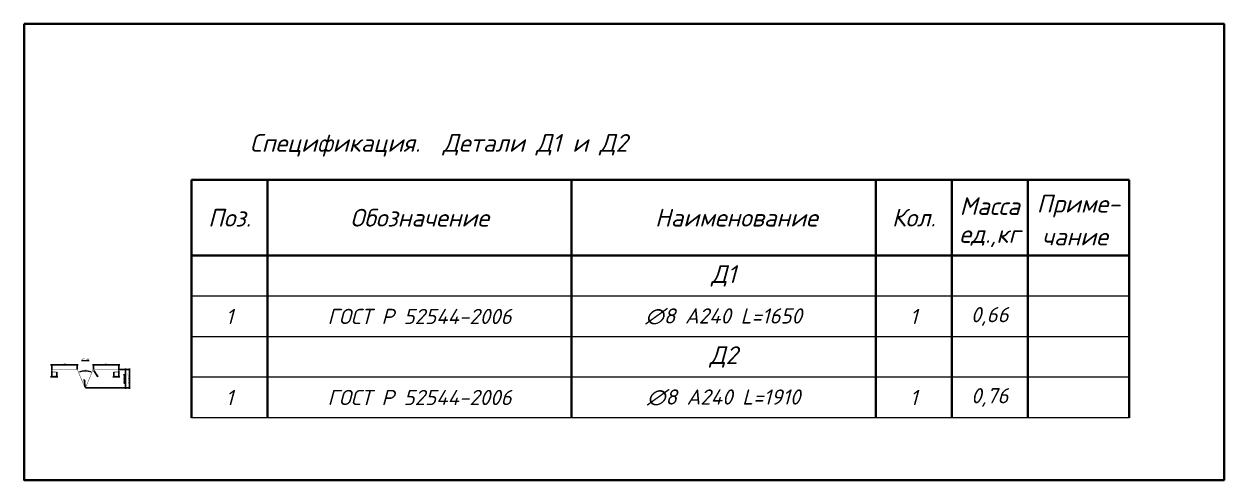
# Model space of a CAD drawing. Header units: millimetres. Extents: x -1807136 to 209800, y 0 to 410608.
# Drawn here: x 113751 to 137427, y 56757 to 65759 of the extents above; entities that cross this region are included whole.
import ezdxf
from ezdxf.enums import TextEntityAlignment as Align

# ---------------------------------------------------------------- set-up
doc = ezdxf.new("R2010")
doc.units = ezdxf.units.MM
doc.header["$PDMODE"] = 3
doc.layers.get('0').update_dxf_attribs({"lineweight": 5})
doc.layers.get('Defpoints').update_dxf_attribs({"lineweight": 0})
for name, color, linetype, lineweight in [('#Dimensions', 7, 'Continuous', 9), ('#Арматура', 152, 'Continuous', 30), ('k_ Размеры', 7, 'Continuous', 15), ('k_ Рамка', 252, 'Continuous', 40)]:
    doc.layers.add(name, color=color, linetype=linetype, lineweight=lineweight)
doc.styles.add('STEP PR', font='isocpeui.ttf')
doc.dimstyles.new('SPDS', dxfattribs={"dimscale": 10, "dimtxt": 2.5, "dimasz": 2, "dimexe": 1.25, "dimexo": 0.625, "dimtad": 1, "dimdec": 0, "dimrnd": 0.001, "dimtxsty": 'STEP PR', "dimblk": 'ARCHTICK', "dimcen": 2.5, "dimdle": 2, "dimclrd": 256, "dimclre": 256, "dimclrt": 7, "dimadec": 0, "dimazin": 2, "dimtfac": 0.75, "dimtdec": 0, "dimtmove": 1, "dimatfit": 3, "dimfxl": 1, "dimtolj": 1, "dimarcsym": 1})

# ---------------------------------------------------------------- blocks, each defined once
blk = doc.blocks.new('_ArchTick')
at = {"color": 0, "linetype": 'ByBlock', "const_width": 0.15}
blk.add_lwpolyline([(-0.5, -0.5), (0.5, 0.5)], dxfattribs=at)
blk = doc.blocks.new('*D301')
at = {"layer": '#Dimensions', "lineweight": -2, "transparency": 16777216}
for p, q in [((114277, 59030), (114817, 59030)), ((114297, 58920), (114297, 59043)), ((114797, 58945), (114797, 59043))]:
    blk.add_line(p, q, dxfattribs=at)
at = {"layer": 'Defpoints', "color": 0, "transparency": 16777216}
for p in [(114797, 59030), (114297, 58914), (114797, 58939)]:
    blk.add_point(p, dxfattribs=at)
at = {"layer": '#Dimensions', "lineweight": -2, "transparency": 16777216, "xscale": 20, "yscale": 20, "zscale": 20, "rotation": 180}
blk.add_blockref('_ArchTick', (114297, 59030), dxfattribs=at)
at = {"layer": '#Dimensions', "lineweight": -2, "transparency": 16777216, "xscale": 20, "yscale": 20, "zscale": 20}
blk.add_blockref('_ArchTick', (114797, 59030), dxfattribs=at)
at = {"layer": '#Dimensions', "color": 7, "transparency": 16777216, "insert": (114547, 59049), "char_height": 25, "attachment_point": 5, "style": 'STEP PR'}
blk.add_mtext('\\A1;500', dxfattribs=at)
blk = doc.blocks.new('*D302')
at = {"layer": '#Dimensions', "lineweight": -2, "transparency": 16777216}
for p, q in [((115101, 59030), (115641, 59030)), ((115121, 58936), (115121, 59043)), ((115621, 58920), (115621, 59043))]:
    blk.add_line(p, q, dxfattribs=at)
at = {"layer": 'Defpoints', "color": 0, "transparency": 16777216}
for p in [(115621, 59030), (115121, 58929), (115621, 58914)]:
    blk.add_point(p, dxfattribs=at)
at = {"layer": '#Dimensions', "lineweight": -2, "transparency": 16777216, "xscale": 20, "yscale": 20, "zscale": 20, "rotation": 180}
blk.add_blockref('_ArchTick', (115121, 59030), dxfattribs=at)
at = {"layer": '#Dimensions', "lineweight": -2, "transparency": 16777216, "xscale": 20, "yscale": 20, "zscale": 20}
blk.add_blockref('_ArchTick', (115621, 59030), dxfattribs=at)
at = {"layer": '#Dimensions', "color": 7, "transparency": 16777216, "insert": (115371, 59049), "char_height": 25, "attachment_point": 5, "style": 'STEP PR'}
blk.add_mtext('\\A1;500', dxfattribs=at)
blk = doc.blocks.new('*D303')
at = {"layer": '#Dimensions', "lineweight": -2, "transparency": 16777216}
for p, q in [((115751, 58559), (115751, 58959)), ((115609, 58939), (115763, 58939)), ((114965, 58579), (115763, 58579))]:
    blk.add_line(p, q, dxfattribs=at)
at = {"layer": 'Defpoints', "color": 0, "transparency": 16777216}
for p in [(115603, 58939), (115751, 58939), (114959, 58579)]:
    blk.add_point(p, dxfattribs=at)
at = {"layer": '#Dimensions', "lineweight": -2, "transparency": 16777216, "xscale": 20, "yscale": 20, "zscale": 20}
for p, rotation in [((115751, 58939), 90), ((115751, 58579), 270)]:
    blk.add_blockref('_ArchTick', p, dxfattribs=dict(at, rotation=rotation))
at = {"layer": '#Dimensions', "color": 7, "transparency": 16777216, "insert": (115721, 58753), "char_height": 25, "attachment_point": 5, "rotation": 90, "style": 'STEP PR'}
blk.add_mtext('\\A1;\\L160 для Д1', dxfattribs=at)
blk = doc.blocks.new('*D304')
at = {"layer": '#Dimensions', "lineweight": -2, "transparency": 16777216}
blk.add_arc((114959, 58563), 349, 70.9026, 109.1008, dxfattribs=at)
at = {"layer": '#Dimensions', "transparency": 16777216}
for points in [[(114846, 58889), (114844, 58895), (114826, 58885)], [(115074, 58895), (115072, 58889), (115092, 58885)]]:
    blk.add_solid(points, dxfattribs=at)
at = {"layer": 'Defpoints', "color": 0, "transparency": 16777216}
for p in [(114807, 58933), (115004, 58909), (115112, 58933), (114950, 58585), (114968, 58585)]:
    blk.add_point(p, dxfattribs=at)
at = {"layer": '#Dimensions', "color": 7, "transparency": 16777216, "insert": (114959, 58930), "char_height": 25, "attachment_point": 5, "rotation": 0.0017, "style": 'STEP PR'}
blk.add_mtext('\\A1;45°', dxfattribs=at)
blk = doc.blocks.new('*U206')
for p, q in [((-18500, -1500), (0, -1500)), ((-18500, -3000), (-18500, -1500)), ((-17000, -3000), (-17000, -1500)), ((-11000, -3000), (-11000, -1500)), ((-5000, -3000), (-5000, -1500)), ((-3500, -3000), (-3500, -1500)), ((-2000, -3000), (-2000, -1500)), ((0, -1500), (0, -3000)), ((0, -3000), (-18500, -3000)), ((-18500, -6200), (-18500, -3000)), ((-17000, -6200), (-17000, -3000)), ((-11000, -6200), (-11000, -3000)), ((-5000, -6200), (-5000, -3000)), ((-3500, -6200), (-3500, -3000)), ((-2000, -6200), (-2000, -3000)), ((0, -6200), (0, -3000))]:
    blk.add_line(p, q)
at = {"color": 8, "lineweight": 20}
for p, q in [((0, -3800), (-18500, -3800)), ((0, -4600), (-18500, -4600)), ((0, -5400), (-18500, -5400)), ((0, -6200), (-18500, -6200))]:
    blk.add_line(p, q, dxfattribs=at)
at = {"style": 'STEP PR'}
for s, p in [('Масса', (-2750, -2021)), ('Приме-', (-1000, -2021)), ('Поз.', (-17750, -2250)), ('Обозначение', (-14000, -2250)), ('Наименование', (-7750, -2250)), ('Кол.', (-4250, -2250)), ('ед.,кг', (-2750, -2613)), ('чание', (-1073, -2622))]:
    blk.add_text(s, height=350, dxfattribs=at).set_placement(p, align=Align.MIDDLE)
at = {"style": 'STEP PR', "flags": 8}
blk.add_attdef('СПЕЦИФИКАЦИЯ', (-18463, -950), '', height=400, dxfattribs=at)
blk = doc.blocks.new('*D305')
at = {"layer": '#Dimensions', "lineweight": -2, "transparency": 16777216}
blk.add_line((115209, 58794), (115126, 58921), dxfattribs=at)
at = {"layer": '#Dimensions', "transparency": 16777216}
blk.add_solid([(115129, 58923), (115124, 58919), (115115, 58938)], dxfattribs=at)
at = {"layer": 'Defpoints', "color": 0, "transparency": 16777216}
for p in [(115115, 58938), (115121, 58929)]:
    blk.add_point(p, dxfattribs=at)
at = {"layer": '#Dimensions', "color": 7, "transparency": 16777216, "insert": (115207, 58831), "char_height": 25, "attachment_point": 5, "rotation": 303.0008, "style": 'STEP PR'}
blk.add_mtext('\\A1;R10', dxfattribs=at)
blk = doc.blocks.new('*D306')
at = {"layer": '#Dimensions', "lineweight": -2, "transparency": 16777216}
for p, q in [((115501, 58795), (115641, 58795)), ((115521, 58883), (115521, 58783)), ((115621, 58908), (115621, 58783))]:
    blk.add_line(p, q, dxfattribs=at)
at = {"layer": 'Defpoints', "color": 0, "transparency": 16777216}
for p in [(115521, 58889), (115621, 58914), (115621, 58795)]:
    blk.add_point(p, dxfattribs=at)
at = {"layer": '#Dimensions', "lineweight": -2, "transparency": 16777216, "xscale": 20, "yscale": 20, "zscale": 20, "rotation": 180}
blk.add_blockref('_ArchTick', (115521, 58795), dxfattribs=at)
at = {"layer": '#Dimensions', "lineweight": -2, "transparency": 16777216, "xscale": 20, "yscale": 20, "zscale": 20}
blk.add_blockref('_ArchTick', (115621, 58795), dxfattribs=at)
at = {"layer": '#Dimensions', "color": 7, "transparency": 16777216, "insert": (115571, 58814), "char_height": 25, "attachment_point": 5, "style": 'STEP PR'}
blk.add_mtext('\\A1;100', dxfattribs=at)
blk = doc.blocks.new('*D307')
at = {"layer": '#Dimensions', "lineweight": -2, "transparency": 16777216}
blk.add_line((114937, 58739), (114958, 58598), dxfattribs=at)
at = {"layer": '#Dimensions', "transparency": 16777216}
blk.add_solid([(114961, 58599), (114954, 58598), (114961, 58579)], dxfattribs=at)
at = {"layer": 'Defpoints', "color": 0, "transparency": 16777216}
for p in [(114959, 58588), (114961, 58579)]:
    blk.add_point(p, dxfattribs=at)
at = {"layer": '#Dimensions', "color": 7, "transparency": 16777216, "insert": (114960, 58710), "char_height": 25, "attachment_point": 5, "rotation": 278.4504, "style": 'STEP PR'}
blk.add_mtext('\\A1;R12', dxfattribs=at)
blk = doc.blocks.new('*D309')
at = {"layer": '#Dimensions', "lineweight": -2, "transparency": 16777216}
for p, q in [((115832, 58959), (115832, 58559)), ((115609, 58939), (115845, 58939)), ((114965, 58579), (115845, 58579))]:
    blk.add_line(p, q, dxfattribs=at)
at = {"layer": 'Defpoints', "color": 0, "transparency": 16777216}
for p in [(115603, 58939), (114959, 58579), (115832, 58579)]:
    blk.add_point(p, dxfattribs=at)
at = {"layer": '#Dimensions', "lineweight": -2, "transparency": 16777216, "xscale": 20, "yscale": 20, "zscale": 20}
for p, rotation in [((115832, 58939), 90), ((115832, 58579), 270)]:
    blk.add_blockref('_ArchTick', p, dxfattribs=dict(at, rotation=rotation))
at = {"layer": '#Dimensions', "color": 7, "transparency": 16777216, "insert": (115811, 58759), "char_height": 25, "attachment_point": 5, "rotation": 90, "style": 'STEP PR'}
blk.add_mtext('\\A1;360 для Д2\\P', dxfattribs=at)
blk = doc.blocks.new('*D310')
at = {"layer": '#Dimensions', "lineweight": -2, "transparency": 16777216}
for p, q in [((114277, 58795), (114417, 58795)), ((114297, 58908), (114297, 58783)), ((114397, 58883), (114397, 58783))]:
    blk.add_line(p, q, dxfattribs=at)
at = {"layer": 'Defpoints', "color": 0, "transparency": 16777216}
for p in [(114297, 58914), (114397, 58889), (114397, 58795)]:
    blk.add_point(p, dxfattribs=at)
at = {"layer": '#Dimensions', "lineweight": -2, "transparency": 16777216, "xscale": 20, "yscale": 20, "zscale": 20, "rotation": 180}
blk.add_blockref('_ArchTick', (114297, 58795), dxfattribs=at)
at = {"layer": '#Dimensions', "lineweight": -2, "transparency": 16777216, "xscale": 20, "yscale": 20, "zscale": 20}
blk.add_blockref('_ArchTick', (114397, 58795), dxfattribs=at)
at = {"layer": '#Dimensions', "color": 7, "transparency": 16777216, "insert": (114347, 58814), "char_height": 25, "attachment_point": 5, "style": 'STEP PR'}
blk.add_mtext('\\A1;100', dxfattribs=at)

msp = doc.modelspace()

# ---------------------------------------------------------------- linework, layer by layer
at = {"layer": '#Арматура', "const_width": 8}
for points in [[(115602.72893, 58939.12745), (115120.80599, 58939.12745, 0.3039319964), (115111.69609, 58933.02628), (114968.2322, 58584.63469, -0.6681786379), (114950.02852, 58584.63469), (114806.54002, 58933.02628, 0.3039319964), (114797.43012, 58939.12745), (114315.38531, 58939.12745, 0.7226813284), (114315.38531, 58889.12745), (114397.38531, 58889.12745)], [(114315.38531, 58939.12745), (114797.45473, 58939.12745, -0.3039319964), (114806.56463, 58933.02628), (114950.02852, 58584.63469, 0.6681786379), (114968.2322, 58584.63469), (115111.7207, 58933.02628, -0.3039319964), (115120.8306, 58939.12745), (115602.72893, 58939.12745, -0.7226813284), (115602.72893, 58889.12745), (115520.72893, 58889.12745)]]:
    msp.add_lwpolyline(points, format="xyb", dxfattribs=at)
at = {"color": 3, "lineweight": 40}
msp.add_lwpolyline([(113751.0146, 65759.17017), (137427.46146, 65759.17017), (137427.46146, 56757.24038), (113751.0146, 56757.24038)], close=True, dxfattribs=at)

# ---------------------------------------------------------------- block references
at = {"layer": 'k_ Рамка'}
ref = msp.add_blockref('*U206', (135555.47735, 64185.93479), dxfattribs=at)
ref.add_attrib('СПЕЦИФИКАЦИЯ', '     Спецификация.  Детали Д1 и Д2', (117092.87163, 63236.19959), dxfattribs={"layer": '0', "height": 350, "style": 'STEP PR'})

# ---------------------------------------------------------------- texts
at = {"char_height": 300, "attachment_point": 5, "style": 'STEP PR'}
for s, insert, width in [('∅8 A240 L=1650', (127555.47735, 59986.19614), 6000), ('0,66', (132805.47735, 59986.19614), 1535.1078645), ('1', (117805.47735, 59986.19614), 1535.1078645), ('ГОСТ Р 52544-2006', (121555.47735, 59986.19614), 6000), ('1', (131305.47735, 59986.19614), 1535.1078645), ('1', (117805.47735, 58386.19614), 1535.1078645), ('ГОСТ Р 52544-2006', (121555.47735, 58386.19614), 6000), ('∅8 A240 L=1910', (127555.47735, 58386.19614), 6000), ('1', (131305.47735, 58386.19614), 1535.1078645), ('0,76', (132805.47735, 58386.19614), 1535.1078645)]:
    msp.add_mtext(s, dxfattribs=dict(at, insert=insert, width=width))
at = {"layer": 'k_ Размеры', "insert": (114961.55633, 59139.97358), "char_height": 35, "width": 165.2115791, "attachment_point": 5, "style": 'STEP PR'}
msp.add_mtext('\\A1;{\\LД1, Д2}', dxfattribs=at)
at = {"layer": 'k_ Рамка', "char_height": 350, "width": 6000, "attachment_point": 5, "line_spacing_factor": 0.96, "style": 'STEP PR'}
for s, insert in [('{\\fISOCPEUR|b1|i1|c204|p34;Д1}', (127555.47735, 60785.93479)), ('{\\fISOCPEUR|b1|i1|c204|p34;Д2}', (127555.47735, 59185.93479))]:
    msp.add_mtext(s, dxfattribs=dict(at, insert=insert))

# ---------------------------------------------------------------- dimensions: what is measured, and where the dimension line sits
at = {"layer": '#Dimensions'}
for base, p1, p2, picture, middle in [((114797.43012, 59030.23627), (114297.31828, 58914.12745), (114797.43012, 58939.12745), '*D301', (114547.3742, 59048.98627)), ((115620.79597, 59030.23627), (115120.80599, 58929.27569), (115620.79597, 58914.12745), '*D302', (115370.80098, 59048.98627)), ((114397.38531, 58795.08427), (114297.31828, 58914.12745), (114397.38531, 58889.12745), '*D310', (114347.3518, 58813.83427)), ((115620.79597, 58795.08427), (115520.72893, 58889.12745), (115620.79597, 58914.12745), '*D306', (115570.76245, 58813.83427))]:
    dim = msp.add_linear_dim(base=base, p1=p1, p2=p2, dimstyle='SPDS', dxfattribs=at)
    dim.commit()
    dim.dimension.update_dxf_attribs({"geometry": picture, "text_midpoint": middle})
dim = msp.add_linear_dim(base=(115750.67725, 58939.12745), p1=(114959.13036, 58578.55304), p2=(115602.72893, 58939.12745), angle=90, text='%%U160 для Д1', dimstyle='SPDS', override={"dimrnd": 5}, dxfattribs=at)
dim.commit()
dim.dimension.update_dxf_attribs({"geometry": '*D303', "text_midpoint": (115741.80069, 58752.82552), "dimtype": 160})
dim = msp.add_linear_dim(base=(115832.11605, 58578.55304), p1=(115602.72893, 58939.12745), p2=(114959.13036, 58578.55304), angle=90, text='<> для Д2\\P', dimstyle='SPDS', override={"dimrnd": 5}, dxfattribs=at)
dim.commit()
dim.dimension.update_dxf_attribs({"geometry": '*D309', "text_midpoint": (115811.49105, 58758.84025)})
dim = msp.add_angular_dim_2l(base=(115004.43745, 58908.56868), line1=((115111.69609, 58933.02628), (114968.2322, 58584.63469)), line2=((114950.02852, 58584.63469), (114806.54002, 58933.02628)), dimstyle='SPDS', override={"dimsah": 1}, dxfattribs=at)
dim.commit()
dim.dimension.update_dxf_attribs({"geometry": '*D304', "text_midpoint": (114959.12003, 58930.27205)})
dim = msp.add_radius_dim(center=(114959.13036, 58588.4048), mpoint=(114960.57811, 58578.65999), text='R12', dimstyle='SPDS', override={"dimsah": 1}, dxfattribs=at)
dim.commit()
dim.dimension.update_dxf_attribs({"geometry": '*D307', "text_midpoint": (114941.49763, 58707.09087), "dimtype": 164})
dim = msp.add_radius_dim(center=(115120.8306, 58929.27569), mpoint=(115115.46483, 58937.538), dimstyle='SPDS', override={"dimsah": 1}, dxfattribs=at)
dim.commit()
dim.dimension.update_dxf_attribs({"geometry": '*D305', "text_midpoint": (115191.4077, 58820.59987), "dimtype": 164})

doc.saveas('drawing.dxf')
